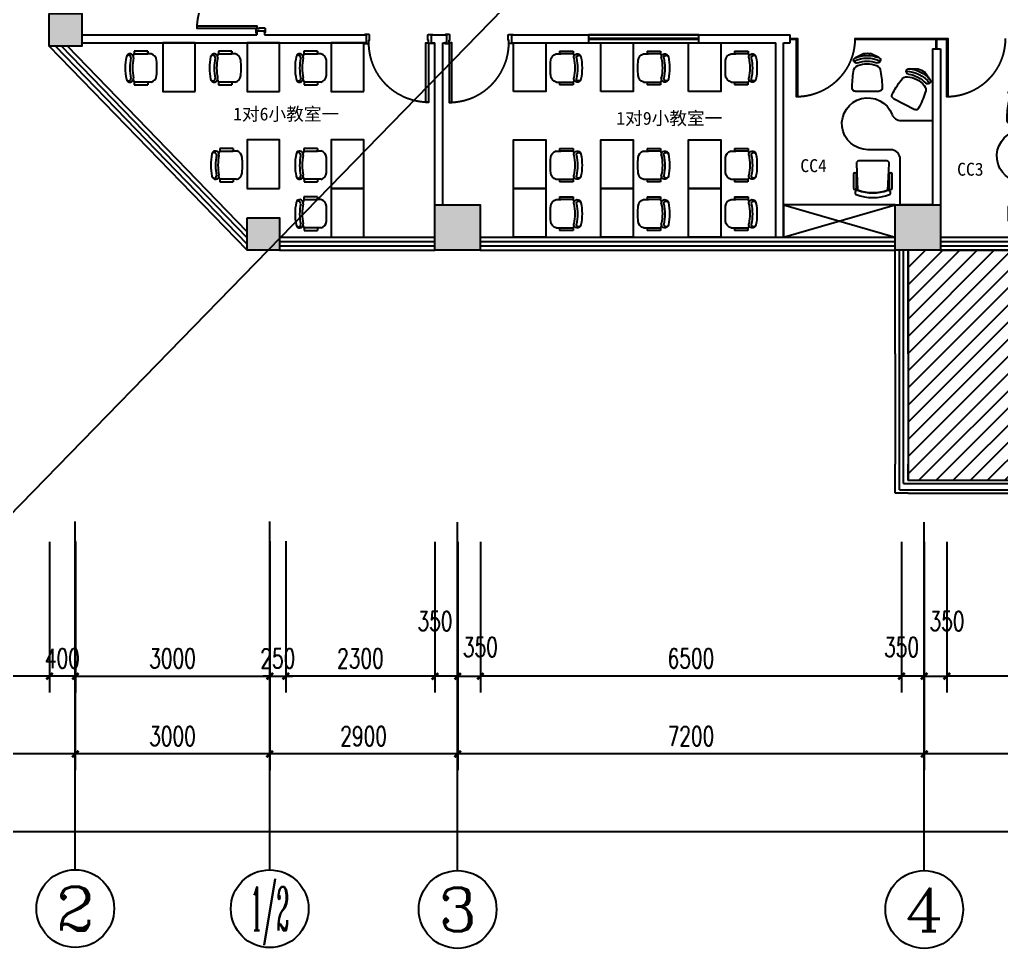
# Model space of a CAD drawing. Extents: x 392800 to 1041602, y -388882 to -94077.
# Drawn here: x 420733 to 435883, y -319773 to -305442 of the extents above; entities that cross this region are included whole.
import ezdxf
from ezdxf.enums import TextEntityAlignment as Align

# ---------------------------------------------------------------- set-up
doc = ezdxf.new("R2010")
doc.units = 0
doc.header["$LTSCALE"] = 1000
doc.header["$MEASUREMENT"] = 0
for name, pattern in [('ACAD_ISO02W100', [15, 12, -3]), ('ACAD_ISO03W100', [30, 12, -18]), ('DASHED', [0.75, 0.5, -0.25])]:
    doc.linetypes.add(name, pattern=pattern)
for name, color, linetype in [('AXIS_TEXT', 7, 'Continuous'), ('DOOR【门】', 93, 'Continuous'), ('FF-FURN', 51, 'Continuous'), ('IAR-文字350', 2, 'ACAD_ISO02W100'), ('IBS-完成面', 2, 'Continuous'), ('IBS-新建墙体', 1, 'Continuous'), ('IBS-轴号', 160, 'Continuous'), ('IBS－墙体', 6, 'Continuous'), ('IBS－外尺寸标注', 51, 'Continuous'), ('IBS－窗', 1, 'Continuous'), ('IDS－门', 3, 'Continuous'), ('IFF-家具', 51, 'Continuous'), ('PUB_HATCH', 8, 'Continuous'), ('女儿墙', 4, 'Continuous')]:
    doc.layers.add(name, color=color, linetype=linetype)
doc.layers.add('DOOR【门套】', color=70, linetype='Continuous', lineweight=0)
doc.styles.add('_HZTXT', font='gbenor.shx', dxfattribs={"bigfont": 'gbcbig.shx'})
doc.styles.add('_TCH_DIM_T3', font='SIMPLEX', dxfattribs={"width": 0.705882, "bigfont": 'GBCBIG'})
doc.styles.add('COMPLEX', font='COMPLEX')
doc.styles.get("Standard").update_dxf_attribs({"font": 'gbenor.shx', "bigfont": 'gbcbig.shx'})
doc.dimstyles.new('_TCH_ARCH&&100', dxfattribs={"dimtxt": 297.5, "dimasz": 100, "dimexe": 250, "dimexo": 300, "dimgap": 126.25, "dimtad": 1, "dimdec": 0, "dimzin": 0, "dimdsep": 46, "dimtxsty": '_TCH_DIM_T3', "dimblk": 'ARCHTICK', "dimcen": 0.09, "dimclrt": 7, "dimazin": 2, "dimtfac": 1, "dimtdec": 0, "dimtix": 1, "dimtmove": 2, "dimatfit": 3, "dimfxl": 1, "dimtolj": 1, "dimtzin": 0, "dimarcsym": 0})

# ---------------------------------------------------------------- blocks, each defined once
blk = doc.blocks.new('_ArchTick')
at = {"color": 0, "linetype": 'ByBlock', "const_width": 0.4}
blk.add_lwpolyline([(-0.5, -0.5), (0.5, 0.5)], dxfattribs=at)
blk = doc.blocks.new('*D411')
at = {"layer": 'Defpoints', "color": 0, "transparency": 16777216}
for p in [(424842, -313199), (427143, -313199), (424842, -315573)]:
    blk.add_point(p, dxfattribs=at)
at = {"layer": 'IBS－外尺寸标注', "color": 0, "lineweight": -2, "transparency": 16777216}
for p, q in [((424842, -313499), (424842, -315823)), ((427143, -313499), (427143, -315823)), ((427143, -315573), (424842, -315573))]:
    blk.add_line(p, q, dxfattribs=at)
at = {"layer": 'IBS－外尺寸标注', "color": 0, "lineweight": -2, "transparency": 16777216, "xscale": 100, "yscale": 100, "zscale": 100, "rotation": 180}
blk.add_blockref('_ArchTick', (424842, -315573), dxfattribs=at)
at = {"layer": 'IBS－外尺寸标注', "color": 0, "lineweight": -2, "transparency": 16777216, "xscale": 100, "yscale": 100, "zscale": 100}
blk.add_blockref('_ArchTick', (427143, -315573), dxfattribs=at)
at = {"layer": 'IBS－外尺寸标注', "color": 7, "transparency": 16777216, "insert": (425992, -315298), "char_height": 297.5, "attachment_point": 5, "style": '_TCH_DIM_T3'}
blk.add_mtext('\\A1;2300', dxfattribs=at)
blk = doc.blocks.new('*D432')
at = {"layer": 'Defpoints', "color": 0, "transparency": 16777216}
for p in [(421193, -313199), (421593, -313199), (421193, -315573)]:
    blk.add_point(p, dxfattribs=at)
at = {"layer": 'IBS－外尺寸标注', "color": 0, "lineweight": -2, "transparency": 16777216}
for p, q in [((421193, -313499), (421193, -315823)), ((421593, -313499), (421593, -315823)), ((421193, -315573), (421093, -315573)), ((421593, -315573), (421193, -315573)), ((421593, -315573), (421693, -315573))]:
    blk.add_line(p, q, dxfattribs=at)
at = {"layer": 'IBS－外尺寸标注', "color": 0, "lineweight": -2, "transparency": 16777216, "xscale": 100, "yscale": 100, "zscale": 100}
blk.add_blockref('_ArchTick', (421193, -315573), dxfattribs=at)
at = {"layer": 'IBS－外尺寸标注', "color": 0, "lineweight": -2, "transparency": 16777216, "xscale": 100, "yscale": 100, "zscale": 100, "rotation": 180}
blk.add_blockref('_ArchTick', (421593, -315573), dxfattribs=at)
at = {"layer": 'IBS－外尺寸标注', "color": 7, "transparency": 16777216, "insert": (421393, -315298), "char_height": 297.5, "attachment_point": 5, "style": '_TCH_DIM_T3'}
blk.add_mtext('\\A1;400', dxfattribs=at)
blk = doc.blocks.new('*D433')
at = {"layer": 'Defpoints', "color": 0, "transparency": 16777216}
for p in [(424592, -313188), (424842, -313188), (424842, -315573)]:
    blk.add_point(p, dxfattribs=at)
at = {"layer": 'IBS－外尺寸标注', "color": 0, "lineweight": -2, "transparency": 16777216}
for p, q in [((424592, -313488), (424592, -315823)), ((424842, -313488), (424842, -315823)), ((424592, -315573), (424492, -315573)), ((424592, -315573), (424842, -315573)), ((424842, -315573), (424942, -315573))]:
    blk.add_line(p, q, dxfattribs=at)
at = {"layer": 'IBS－外尺寸标注', "color": 0, "lineweight": -2, "transparency": 16777216, "xscale": 100, "yscale": 100, "zscale": 100}
blk.add_blockref('_ArchTick', (424592, -315573), dxfattribs=at)
at = {"layer": 'IBS－外尺寸标注', "color": 0, "lineweight": -2, "transparency": 16777216, "xscale": 100, "yscale": 100, "zscale": 100, "rotation": 180}
blk.add_blockref('_ArchTick', (424842, -315573), dxfattribs=at)
at = {"layer": 'IBS－外尺寸标注', "color": 7, "transparency": 16777216, "insert": (424717, -315298), "char_height": 297.5, "attachment_point": 5, "style": '_TCH_DIM_T3'}
blk.add_mtext('\\A1;250', dxfattribs=at)
blk = doc.blocks.new('*D434')
at = {"layer": 'Defpoints', "color": 0, "transparency": 16777216}
for p in [(427143, -313199), (427493, -313199), (427143, -315573)]:
    blk.add_point(p, dxfattribs=at)
at = {"layer": 'IBS－外尺寸标注', "color": 0, "lineweight": -2, "transparency": 16777216}
for p, q in [((427143, -313499), (427143, -315823)), ((427493, -313499), (427493, -315823)), ((427493, -315573), (427143, -315573))]:
    blk.add_line(p, q, dxfattribs=at)
at = {"layer": 'IBS－外尺寸标注', "color": 0, "lineweight": -2, "transparency": 16777216, "xscale": 100, "yscale": 100, "zscale": 100, "rotation": 180}
blk.add_blockref('_ArchTick', (427143, -315573), dxfattribs=at)
at = {"layer": 'IBS－外尺寸标注', "color": 0, "lineweight": -2, "transparency": 16777216, "xscale": 100, "yscale": 100, "zscale": 100}
blk.add_blockref('_ArchTick', (427493, -315573), dxfattribs=at)
at = {"layer": 'IBS－外尺寸标注', "color": 7, "transparency": 16777216, "insert": (427143, -314723), "char_height": 297.5, "attachment_point": 5, "style": '_TCH_DIM_T3'}
blk.add_mtext('\\A1;350', dxfattribs=at)
blk = doc.blocks.new('*D435')
at = {"layer": 'Defpoints', "color": 0, "transparency": 16777216}
for p in [(427493, -313199), (427843, -313199), (427843, -315573)]:
    blk.add_point(p, dxfattribs=at)
at = {"layer": 'IBS－外尺寸标注', "color": 0, "lineweight": -2, "transparency": 16777216}
for p, q in [((427493, -313499), (427493, -315823)), ((427843, -313499), (427843, -315823)), ((427493, -315573), (427843, -315573))]:
    blk.add_line(p, q, dxfattribs=at)
at = {"layer": 'IBS－外尺寸标注', "color": 0, "lineweight": -2, "transparency": 16777216, "xscale": 100, "yscale": 100, "zscale": 100, "rotation": 180}
blk.add_blockref('_ArchTick', (427493, -315573), dxfattribs=at)
at = {"layer": 'IBS－外尺寸标注', "color": 0, "lineweight": -2, "transparency": 16777216, "xscale": 100, "yscale": 100, "zscale": 100}
blk.add_blockref('_ArchTick', (427843, -315573), dxfattribs=at)
at = {"layer": 'IBS－外尺寸标注', "color": 7, "transparency": 16777216, "insert": (427843, -315123), "char_height": 297.5, "attachment_point": 5, "style": '_TCH_DIM_T3'}
blk.add_mtext('\\A1;350', dxfattribs=at)
blk = doc.blocks.new('*D436')
at = {"layer": 'Defpoints', "color": 0, "transparency": 16777216}
for p in [(434343, -313199), (434693, -313199), (434343, -315573)]:
    blk.add_point(p, dxfattribs=at)
at = {"layer": 'IBS－外尺寸标注', "color": 0, "lineweight": -2, "transparency": 16777216}
for p, q in [((434343, -313499), (434343, -315823)), ((434693, -313499), (434693, -315823)), ((434693, -315573), (434343, -315573))]:
    blk.add_line(p, q, dxfattribs=at)
at = {"layer": 'IBS－外尺寸标注', "color": 0, "lineweight": -2, "transparency": 16777216, "xscale": 100, "yscale": 100, "zscale": 100, "rotation": 180}
blk.add_blockref('_ArchTick', (434343, -315573), dxfattribs=at)
at = {"layer": 'IBS－外尺寸标注', "color": 0, "lineweight": -2, "transparency": 16777216, "xscale": 100, "yscale": 100, "zscale": 100}
blk.add_blockref('_ArchTick', (434693, -315573), dxfattribs=at)
at = {"layer": 'IBS－外尺寸标注', "color": 7, "transparency": 16777216, "insert": (434343, -315123), "char_height": 297.5, "attachment_point": 5, "style": '_TCH_DIM_T3'}
blk.add_mtext('\\A1;350', dxfattribs=at)
blk = doc.blocks.new('*D437')
at = {"layer": 'Defpoints', "color": 0, "transparency": 16777216}
for p in [(434693, -313199), (435043, -313199), (435043, -315573)]:
    blk.add_point(p, dxfattribs=at)
at = {"layer": 'IBS－外尺寸标注', "color": 0, "lineweight": -2, "transparency": 16777216}
for p, q in [((434693, -313499), (434693, -315823)), ((435043, -313499), (435043, -315823)), ((434693, -315573), (435043, -315573))]:
    blk.add_line(p, q, dxfattribs=at)
at = {"layer": 'IBS－外尺寸标注', "color": 0, "lineweight": -2, "transparency": 16777216, "xscale": 100, "yscale": 100, "zscale": 100, "rotation": 180}
blk.add_blockref('_ArchTick', (434693, -315573), dxfattribs=at)
at = {"layer": 'IBS－外尺寸标注', "color": 0, "lineweight": -2, "transparency": 16777216, "xscale": 100, "yscale": 100, "zscale": 100}
blk.add_blockref('_ArchTick', (435043, -315573), dxfattribs=at)
at = {"layer": 'IBS－外尺寸标注', "color": 7, "transparency": 16777216, "insert": (435043, -314723), "char_height": 297.5, "attachment_point": 5, "style": '_TCH_DIM_T3'}
blk.add_mtext('\\A1;350', dxfattribs=at)
blk = doc.blocks.new('*D484')
at = {"layer": 'Defpoints', "color": 0, "transparency": 16777216}
for p in [(435043, -313199), (441543, -313199), (435043, -315573)]:
    blk.add_point(p, dxfattribs=at)
at = {"layer": 'IBS－外尺寸标注', "color": 0, "lineweight": -2, "transparency": 16777216}
for p, q in [((435043, -313499), (435043, -315823)), ((441543, -313499), (441543, -315823)), ((441543, -315573), (435043, -315573))]:
    blk.add_line(p, q, dxfattribs=at)
at = {"layer": 'IBS－外尺寸标注', "color": 0, "lineweight": -2, "transparency": 16777216, "xscale": 100, "yscale": 100, "zscale": 100, "rotation": 180}
blk.add_blockref('_ArchTick', (435043, -315573), dxfattribs=at)
at = {"layer": 'IBS－外尺寸标注', "color": 0, "lineweight": -2, "transparency": 16777216, "xscale": 100, "yscale": 100, "zscale": 100}
blk.add_blockref('_ArchTick', (441543, -315573), dxfattribs=at)
at = {"layer": 'IBS－外尺寸标注', "color": 7, "transparency": 16777216, "insert": (438293, -315298), "char_height": 297.5, "attachment_point": 5, "style": '_TCH_DIM_T3'}
blk.add_mtext('\\A1;6500', dxfattribs=at)
blk = doc.blocks.new('*D485')
at = {"layer": 'Defpoints', "color": 0, "transparency": 16777216}
for p in [(421593, -313199), (424593, -313199), (424593, -315573)]:
    blk.add_point(p, dxfattribs=at)
at = {"layer": 'IBS－外尺寸标注', "color": 0, "lineweight": -2, "transparency": 16777216}
for p, q in [((421593, -313499), (421593, -315823)), ((424593, -313499), (424593, -315823)), ((421593, -315573), (424593, -315573))]:
    blk.add_line(p, q, dxfattribs=at)
at = {"layer": 'IBS－外尺寸标注', "color": 0, "lineweight": -2, "transparency": 16777216, "xscale": 100, "yscale": 100, "zscale": 100, "rotation": 180}
blk.add_blockref('_ArchTick', (421593, -315573), dxfattribs=at)
at = {"layer": 'IBS－外尺寸标注', "color": 0, "lineweight": -2, "transparency": 16777216, "xscale": 100, "yscale": 100, "zscale": 100}
blk.add_blockref('_ArchTick', (424593, -315573), dxfattribs=at)
at = {"layer": 'IBS－外尺寸标注', "color": 7, "transparency": 16777216, "insert": (423093, -315298), "char_height": 297.5, "attachment_point": 5, "style": '_TCH_DIM_T3'}
blk.add_mtext('\\A1;3000', dxfattribs=at)
blk = doc.blocks.new('*D486')
at = {"layer": 'Defpoints', "color": 0, "transparency": 16777216}
for p in [(417843, -313199), (421193, -313199), (417843, -315573)]:
    blk.add_point(p, dxfattribs=at)
at = {"layer": 'IBS－外尺寸标注', "color": 0, "lineweight": -2, "transparency": 16777216}
for p, q in [((417843, -313499), (417843, -315823)), ((421193, -313499), (421193, -315823)), ((421193, -315573), (417843, -315573))]:
    blk.add_line(p, q, dxfattribs=at)
at = {"layer": 'IBS－外尺寸标注', "color": 0, "lineweight": -2, "transparency": 16777216, "xscale": 100, "yscale": 100, "zscale": 100, "rotation": 180}
blk.add_blockref('_ArchTick', (417843, -315573), dxfattribs=at)
at = {"layer": 'IBS－外尺寸标注', "color": 0, "lineweight": -2, "transparency": 16777216, "xscale": 100, "yscale": 100, "zscale": 100}
blk.add_blockref('_ArchTick', (421193, -315573), dxfattribs=at)
at = {"layer": 'IBS－外尺寸标注', "color": 7, "transparency": 16777216, "insert": (419518, -315298), "char_height": 297.5, "attachment_point": 5, "style": '_TCH_DIM_T3'}
blk.add_mtext('\\A1;3350', dxfattribs=at)
blk = doc.blocks.new('*D487')
at = {"layer": 'Defpoints', "color": 0, "transparency": 16777216}
for p in [(427843, -313199), (434343, -313199), (427843, -315573)]:
    blk.add_point(p, dxfattribs=at)
at = {"layer": 'IBS－外尺寸标注', "color": 0, "lineweight": -2, "transparency": 16777216}
for p, q in [((427843, -313499), (427843, -315823)), ((434343, -313499), (434343, -315823)), ((434343, -315573), (427843, -315573))]:
    blk.add_line(p, q, dxfattribs=at)
at = {"layer": 'IBS－外尺寸标注', "color": 0, "lineweight": -2, "transparency": 16777216, "xscale": 100, "yscale": 100, "zscale": 100, "rotation": 180}
blk.add_blockref('_ArchTick', (427843, -315573), dxfattribs=at)
at = {"layer": 'IBS－外尺寸标注', "color": 0, "lineweight": -2, "transparency": 16777216, "xscale": 100, "yscale": 100, "zscale": 100}
blk.add_blockref('_ArchTick', (434343, -315573), dxfattribs=at)
at = {"layer": 'IBS－外尺寸标注', "color": 7, "transparency": 16777216, "insert": (431093, -315298), "char_height": 297.5, "attachment_point": 5, "style": '_TCH_DIM_T3'}
blk.add_mtext('\\A1;6500', dxfattribs=at)
blk = doc.blocks.new('*D498')
at = {"layer": 'Defpoints', "color": 0, "transparency": 16777216}
for p in [(417343, -313199), (457493, -313199), (417343, -317973)]:
    blk.add_point(p, dxfattribs=at)
at = {"layer": 'IBS－外尺寸标注', "color": 0, "lineweight": -2, "transparency": 16777216}
for p, q in [((417343, -313499), (417343, -318223)), ((457493, -313499), (457493, -318223)), ((457493, -317973), (417343, -317973))]:
    blk.add_line(p, q, dxfattribs=at)
at = {"layer": 'IBS－外尺寸标注', "color": 0, "lineweight": -2, "transparency": 16777216, "xscale": 100, "yscale": 100, "zscale": 100, "rotation": 180}
blk.add_blockref('_ArchTick', (417343, -317973), dxfattribs=at)
at = {"layer": 'IBS－外尺寸标注', "color": 0, "lineweight": -2, "transparency": 16777216, "xscale": 100, "yscale": 100, "zscale": 100}
blk.add_blockref('_ArchTick', (457493, -317973), dxfattribs=at)
at = {"layer": 'IBS－外尺寸标注', "color": 7, "transparency": 16777216, "insert": (437418, -317698), "char_height": 297.5, "attachment_point": 5, "style": '_TCH_DIM_T3'}
blk.add_mtext('\\A1;40150', dxfattribs=at)
blk = doc.blocks.new('*D499')
at = {"layer": 'Defpoints', "color": 0, "transparency": 16777216}
for p in [(421592, -313185), (424592, -313188), (421592, -316773)]:
    blk.add_point(p, dxfattribs=at)
at = {"layer": 'IBS－外尺寸标注', "color": 0, "lineweight": -2, "transparency": 16777216}
for p, q in [((421592, -313485), (421592, -317023)), ((424592, -313488), (424592, -317023)), ((424592, -316773), (421592, -316773))]:
    blk.add_line(p, q, dxfattribs=at)
at = {"layer": 'IBS－外尺寸标注', "color": 0, "lineweight": -2, "transparency": 16777216, "xscale": 100, "yscale": 100, "zscale": 100, "rotation": 180}
blk.add_blockref('_ArchTick', (421592, -316773), dxfattribs=at)
at = {"layer": 'IBS－外尺寸标注', "color": 0, "lineweight": -2, "transparency": 16777216, "xscale": 100, "yscale": 100, "zscale": 100}
blk.add_blockref('_ArchTick', (424592, -316773), dxfattribs=at)
at = {"layer": 'IBS－外尺寸标注', "color": 7, "transparency": 16777216, "insert": (423092, -316498), "char_height": 297.5, "attachment_point": 5, "style": '_TCH_DIM_T3'}
blk.add_mtext('\\A1;3000', dxfattribs=at)
blk = doc.blocks.new('_AXISO')
blk.add_circle((0, 0), 0.5)
at = {"layer": 'AXIS_TEXT', "style": 'COMPLEX', "width": 1.041667}
blk.add_attdef('A', text='', height=0.56, dxfattribs=at).set_placement((-0.25, -0.28), (0.25, -0.28), align=Align.FIT)
blk = doc.blocks.new('*D508')
at = {"layer": 'Defpoints', "color": 0, "transparency": 16777216}
for p in [(417593, -313199), (421592, -313185), (417593, -316773)]:
    blk.add_point(p, dxfattribs=at)
at = {"layer": 'IBS－外尺寸标注', "color": 0, "lineweight": -2, "transparency": 16777216}
for p, q in [((417593, -313499), (417593, -317023)), ((421592, -313485), (421592, -317023)), ((421592, -316773), (417593, -316773))]:
    blk.add_line(p, q, dxfattribs=at)
at = {"layer": 'IBS－外尺寸标注', "color": 0, "lineweight": -2, "transparency": 16777216, "xscale": 100, "yscale": 100, "zscale": 100, "rotation": 180}
blk.add_blockref('_ArchTick', (417593, -316773), dxfattribs=at)
at = {"layer": 'IBS－外尺寸标注', "color": 0, "lineweight": -2, "transparency": 16777216, "xscale": 100, "yscale": 100, "zscale": 100}
blk.add_blockref('_ArchTick', (421592, -316773), dxfattribs=at)
at = {"layer": 'IBS－外尺寸标注', "color": 7, "transparency": 16777216, "insert": (419592, -316498), "char_height": 297.5, "attachment_point": 5, "style": '_TCH_DIM_T3'}
blk.add_mtext('\\A1;4000', dxfattribs=at)
blk = doc.blocks.new('*D509')
at = {"layer": 'Defpoints', "color": 0, "transparency": 16777216}
for p in [(424592, -313188), (427493, -313199), (424592, -316773)]:
    blk.add_point(p, dxfattribs=at)
at = {"layer": 'IBS－外尺寸标注', "color": 0, "lineweight": -2, "transparency": 16777216}
for p, q in [((424592, -313488), (424592, -317023)), ((427493, -313499), (427493, -317023)), ((427493, -316773), (424592, -316773))]:
    blk.add_line(p, q, dxfattribs=at)
at = {"layer": 'IBS－外尺寸标注', "color": 0, "lineweight": -2, "transparency": 16777216, "xscale": 100, "yscale": 100, "zscale": 100, "rotation": 180}
blk.add_blockref('_ArchTick', (424592, -316773), dxfattribs=at)
at = {"layer": 'IBS－外尺寸标注', "color": 0, "lineweight": -2, "transparency": 16777216, "xscale": 100, "yscale": 100, "zscale": 100}
blk.add_blockref('_ArchTick', (427493, -316773), dxfattribs=at)
at = {"layer": 'IBS－外尺寸标注', "color": 7, "transparency": 16777216, "insert": (426042, -316498), "char_height": 297.5, "attachment_point": 5, "style": '_TCH_DIM_T3'}
blk.add_mtext('\\A1;2900', dxfattribs=at)
blk = doc.blocks.new('*D510')
at = {"layer": 'Defpoints', "color": 0, "transparency": 16777216}
for p in [(427493, -313199), (434693, -313199), (427493, -316773)]:
    blk.add_point(p, dxfattribs=at)
at = {"layer": 'IBS－外尺寸标注', "color": 0, "lineweight": -2, "transparency": 16777216}
for p, q in [((427493, -313499), (427493, -317023)), ((434693, -313499), (434693, -317023)), ((434693, -316773), (427493, -316773))]:
    blk.add_line(p, q, dxfattribs=at)
at = {"layer": 'IBS－外尺寸标注', "color": 0, "lineweight": -2, "transparency": 16777216, "xscale": 100, "yscale": 100, "zscale": 100, "rotation": 180}
blk.add_blockref('_ArchTick', (427493, -316773), dxfattribs=at)
at = {"layer": 'IBS－外尺寸标注', "color": 0, "lineweight": -2, "transparency": 16777216, "xscale": 100, "yscale": 100, "zscale": 100}
blk.add_blockref('_ArchTick', (434693, -316773), dxfattribs=at)
at = {"layer": 'IBS－外尺寸标注', "color": 7, "transparency": 16777216, "insert": (431093, -316498), "char_height": 297.5, "attachment_point": 5, "style": '_TCH_DIM_T3'}
blk.add_mtext('\\A1;7200', dxfattribs=at)
blk = doc.blocks.new('*D511')
at = {"layer": 'Defpoints', "color": 0, "transparency": 16777216}
for p in [(434693, -313199), (441893, -313199), (434693, -316773)]:
    blk.add_point(p, dxfattribs=at)
at = {"layer": 'IBS－外尺寸标注', "color": 0, "lineweight": -2, "transparency": 16777216}
for p, q in [((434693, -313499), (434693, -317023)), ((441893, -313499), (441893, -317023)), ((441893, -316773), (434693, -316773))]:
    blk.add_line(p, q, dxfattribs=at)
at = {"layer": 'IBS－外尺寸标注', "color": 0, "lineweight": -2, "transparency": 16777216, "xscale": 100, "yscale": 100, "zscale": 100, "rotation": 180}
blk.add_blockref('_ArchTick', (434693, -316773), dxfattribs=at)
at = {"layer": 'IBS－外尺寸标注', "color": 0, "lineweight": -2, "transparency": 16777216, "xscale": 100, "yscale": 100, "zscale": 100}
blk.add_blockref('_ArchTick', (441893, -316773), dxfattribs=at)
at = {"layer": 'IBS－外尺寸标注', "color": 7, "transparency": 16777216, "insert": (438293, -316498), "char_height": 297.5, "attachment_point": 5, "style": '_TCH_DIM_T3'}
blk.add_mtext('\\A1;7200', dxfattribs=at)
blk = doc.blocks.new('_FZH')
blk.add_solid([(0.5, 0.5), (0.5, -0.5), (-0.5, 0.5), (-0.5, -0.5)])
blk = doc.blocks.new('CH3')
for p, q in [((-259, 349), (-259, 141)), ((-218, 349), (-259, 349)), ((-218, 142), (-218, 349)), ((259, 350), (218, 350)), ((218, 350), (218, 142)), ((259, 142), (259, 350)), ((-218, 89), (-218, 163)), ((218, 87), (218, 162))]:
    blk.add_line(p, q)
at = {"linetype": 'Continuous'}
for p, q in [((-218, 141), (-259, 141)), ((259, 142), (218, 142))]:
    blk.add_line(p, q, dxfattribs=at)
for centre, radius, start, end in [((-163, 416), 55.3, 99.8988, 279.7522), ((-166, 436), 35.2, 94.9128, 274.9128), ((0, -348), 836, 78.0899, 101.9101), ((163, 416), 55.3, 260.2478, 80.1012), ((159, 437), 36.2, 265.0872, 70.3213), ((-4, -349), 766, 78.0112, 101.9888), ((18, -535), 913, 91.1567, 100.8714), ((-18, -535), 913, 79.1286, 88.8433), ((-111, 115), 111, 193.2566, 265.9234), ((0, 1666), 1666, 265.9234, 274.0766), ((111, 115), 111, 274.0766, 345.8334)]:
    blk.add_arc(centre, radius, start, end, dxfattribs=at)
for centre, start, end in [((-181, 309), 90.7226, 132.8382), ((180, 309), 47.1618, 87.5717)]:
    blk.add_arc(centre, 54.9, start, end)
blk = doc.blocks.new('ergegerg')
for p, q in [((-4287, 2535, -1), (-4289, 2533, -1)), ((-4240, 2528, -1), (-4125, 2446, -1)), ((-4533, 1964, -1), (-4704, 2294, -1)), ((-4074, 2208, -1), (-4075, 2348, -1)), ((-4098, 2164, -1), (-4096, 2165, -1)), ((-4423, 1374, -1), (-4422, 1746, -1)), ((-3942, 1767, -1), (-3944, 1767, -1)), ((-3903, 1739, -1), (-3839, 1613, -1)), ((-3904, 1378, -1), (-3839, 1503, -1)), ((-3945, 1351, -1), (-3943, 1351, -1))]:
    blk.add_line(p, q)
blk.add_lwpolyline([(-6174, 2570), (-6174, 2070), (-5474, 2070, -0.414214), (-5324, 1920), (-5324, 1570, 1.89419), (-4779, 1943, -0.30896), (-4874, 2083), (-4874, 2570), (-6174, 2570)], format="xyb")
at = {"lineweight": -2, "elevation": -1}
for points in [[(-5951, 1413, -0.760825), (-6018, 1389, -0.177027), (-6018, 1905, -0.760825), (-5951, 1880, 0.177027)], [(-5497, 1433, -0.429014), (-5539, 1393), (-5951, 1413, -0.177027), (-5951, 1880), (-5539, 1901, -0.429014), (-5497, 1861)], [(-5704, 1900), (-5915, 1900, -1), (-5915, 1946), (-5704, 1946, -1)], [(-5704, 1348), (-5915, 1348, -1), (-5915, 1393), (-5704, 1393, -1)]]:
    blk.add_lwpolyline(points, format="xyb", close=True, dxfattribs=at)
for centre, radius, start, end in [((-4005, 1059, -1), 1462, 107.4125, 117.7226), ((-4397, 2366, -1), 99, 48.8413, 117.404), ((-4593, 2142, -1), 397, 5.9668, 48.8413), ((-4267, 2495, -1), 44, 117.404, 226.8569), ((-4561, 2158, -1), 448, 0.3007, 54.5074), ((-4603, 2136, -1), 448, 7.9512, 46.8569), ((-4269, 2494, -1), 44, 48.9955, 117.404), ((-4561, 2158, -1), 489, 5.8126, 48.9955), ((-4561, 2158, -1), 522, 21.3605, 33.4476), ((-4665, 2314, -1), 44, 117.7226, 207.404), ((-4297, 2173, -1), 99, 297.404, 5.9668), ((-4116, 2204, -1), 44, 187.9512, 297.404), ((-4118, 2203, -1), 44, 297.404, 5.8126), ((-5139, 3246, -1), 1462, 297.0855, 307.3956), ((-4493, 1984, -1), 44, 207.404, 297.0855), ((-4378, 1746, -1), 44, 90.1885, 179.87), ((-4374, 328, -1), 1462, 79.8784, 90.1885), ((-4117, 1668, -1), 99, 21.3073, 89.87), ((-4395, 1560, -1), 397, 338.4327, 21.3073), ((-3942, 1723, -1), 44, 89.87, 199.3228), ((-4406, 1560, -1), 448, 340.4172, 19.3228), ((-4359, 1560, -1), 448, 332.7666, 26.9733), ((-3944, 1723, -1), 44, 21.4615, 89.87), ((-4359, 1560, -1), 489, 338.2785, 21.4615), ((-4359, 1560, -1), 522, 353.8265, 5.9135), ((-4379, 1374, -1), 44, 179.87, 269.5514), ((-4118, 1450, -1), 99, 269.87, 338.4327), ((-3943, 1395, -1), 44, 160.4172, 269.87), ((-3945, 1395, -1), 44, 269.87, 338.2785), ((-4368, 2791, -1), 1462, 269.5514, 279.8615)]:
    blk.add_arc(centre, radius, start, end)
blk = doc.blocks.new('*U240')
blk.add_lwpolyline([(0, 0), (12, 0), (12, 900), (0, 900)], close=True)
at = {"color": 252, "linetype": 'DASHED', "ltscale": 8}
blk.add_arc((0, 0), 900, 0, 90, dxfattribs=at)
blk = doc.blocks.new('*U236')
at = {"color": 250, "linetype": 'ACAD_ISO03W100'}
blk.add_arc((-40, 59), 920, 90, 180, dxfattribs=at)
at = {"layer": 'DOOR【门套】', "color": 3, "linetype": 'ByBlock', "lineweight": -2}
for points in [[(-40, 60), (-40, 980), (-80, 980), (-80, 60)], [(-970, 60), (-960, 60), (-960, 20), (-950, 20), (-950, -60), (-960, -60), (-960, -70), (-1020, -70), (-1020, -60), (-1000, -60), (-1000, 60), (-1030, 60), (-1030, 70), (-970, 70)], [(-30, 60), (-40, 60), (-40, 20), (-50, 20), (-50, -60), (-40, -60), (-40, -70), (20, -70), (20, -60), (0, -60), (0, 60), (30, 60), (30, 70), (-30, 70)]]:
    blk.add_lwpolyline(points, close=True, dxfattribs=at)
at = {"layer": 'DOOR【门】', "linetype": 'ByBlock', "style": '_HZTXT', "flags": 8}
blk.add_attdef('门编号', text='', height=250, dxfattribs=at).set_placement((-435, 84), align=Align.CENTER)

msp = doc.modelspace()

# ---------------------------------------------------------------- hatches: boundary and pattern name
at = {"layer": 'PUB_HATCH'}
h = msp.add_hatch(dxfattribs=at)
h.set_pattern_fill('ANSI31', color=256, scale=1500)
h.set_pattern_definition([(45, (-78011.46, -97026.16), (-132.58252, 132.58252), [])])
h.paths.add_polyline_path([(441792.6, -286948), (441792.6, -294748.7), (441417.6, -294748.7), (441417.6, -295198.7), (449217.6, -295198.7), (449217.6, -294748.7), (449592.6, -294748.7), (449592.6, -286948.7), (449592.6, -279148.7), (449442.6, -279148.7), (449442.6, -278848.7), (427742.6, -278848.7), (427742.6, -278898.7), (427242.6, -278898.7), (421342.6, -278898.7), (417842.6, -278898.7), (417842.6, -279148.7), (417542.6, -279148.7), (417542.6, -286949.4)])
h.paths.add_polyline_path([(447688.7, -312548.7), (447688.7, -308648.7), (442142.6, -308648.7), (442142.6, -308998.7), (434442.6, -308998.7), (434442.6, -312548.7)])

# ---------------------------------------------------------------- linework, layer by layer
at = {"layer": 'FF-FURN'}
for p, q in [((432522.6, -308298.7), (434242.6, -308798.7)), ((432522.6, -308798.7), (434242.6, -308298.7))]:
    msp.add_line(p, q, dxfattribs=at)
msp.add_lwpolyline([(432522.6, -308798.7), (434242.6, -308798.7), (434242.6, -308298.7), (432522.6, -308298.7)], close=True, dxfattribs=at)
at = {"layer": 'IBS-完成面'}
for p, q in [((421691.6, -305678.7), (424391.6, -305678.7)), ((424391.6, -305618.7), (424391.6, -305678.7)), ((424511.6, -305618.7), (424511.6, -305678.7)), ((424511.6, -305678.7), (426082.6, -305678.7)), ((427082.6, -305678.7), (427322.6, -305678.7)), ((428322.6, -305678.7), (432622.6, -305678.7)), ((432622.6, -305798.7), (432622.6, -305678.7)), ((421691.6, -305798.7), (426082.6, -305798.7)), ((427082.6, -305798.7), (427142.6, -305798.7)), ((427142.6, -308298.7), (427142.6, -305798.7)), ((427262.6, -305798.7), (427322.6, -305798.7)), ((427262.6, -308298.7), (427262.6, -305798.7)), ((428322.6, -305798.7), (432402.6, -305798.7)), ((432402.6, -308798.7), (432402.6, -305798.7)), ((432522.6, -305798.7), (432622.6, -305798.7)), ((432522.6, -308798.7), (432522.6, -305798.7)), ((434822.6, -305894.7), (434822.6, -308298.7)), ((434822.6, -305894.7), (434942.6, -305894.7)), ((434942.6, -305894.7), (434942.6, -308298.7))]:
    msp.add_line(p, q, dxfattribs=at)
at = {"layer": 'IBS-新建墙体'}
for p, q in [((414092.1, -319751), (462229.3, -270332.4)), ((432622.6, -305732.7), (432722.6, -305732.7)), ((432622.6, -305744.7), (432722.6, -305744.7)), ((433614.8, -305744.7), (434876.6, -305744.7)), ((433616.3, -305732.7), (435042.6, -305732.7)), ((434876.6, -305894.7), (434876.6, -305744.7)), ((434888.6, -305894.7), (434888.6, -305744.7)), ((434888.6, -305744.7), (435042.6, -305744.7))]:
    msp.add_line(p, q, dxfattribs=at)
at = {"layer": 'IBS-轴号'}
for p, q in [((421591.6, -318558.8), (421591.6, -313184.6)), ((424592, -318561.9), (424592, -313187.6)), ((427492.6, -318573), (427492.6, -313198.7)), ((434692.6, -318573), (434692.6, -313198.7))]:
    msp.add_line(p, q, dxfattribs=at)
at = {"layer": 'IBS－墙体'}
for points in [[(421191.6, -305348.7), (421691.6, -305348.7), (421691.6, -305848.7), (421191.6, -305848.7)], [(427142.6, -308298.7), (427842.6, -308298.7), (427842.6, -308998.7), (427142.6, -308998.7)], [(434242.6, -308298.7), (434942.6, -308298.7), (434942.6, -308998.7), (434242.6, -308998.7)], [(424242.6, -308498.7), (424742.6, -308498.7), (424742.6, -308998.7), (424242.6, -308998.7)]]:
    msp.add_lwpolyline(points, close=True, dxfattribs=at)
at = {"layer": 'IBS－窗'}
for p, q in [((424742.6, -308798.7), (427142.6, -308798.7)), ((424742.6, -308865.4), (427142.6, -308865.4)), ((427842.6, -308798.7), (434242.6, -308798.7)), ((427842.6, -308865.4), (434242.6, -308865.4)), ((434942.6, -308798.7), (441442.6, -308798.7)), ((434942.6, -308865.4), (441442.6, -308865.4)), ((424742.6, -308932), (427142.6, -308932)), ((424742.6, -308998.7), (427142.6, -308998.7)), ((427842.6, -308932), (434242.6, -308932)), ((427842.6, -308998.7), (434242.6, -308998.7)), ((434242.6, -310598.7), (434242.6, -308998.7)), ((434312.6, -312498.7), (434312.6, -308998.7)), ((434372.6, -312498.7), (434372.6, -308998.7)), ((434442.6, -310398.7), (434442.6, -308998.7)), ((434942.6, -308932), (441442.6, -308932)), ((434942.6, -308998.7), (441442.6, -308998.7)), ((434242.6, -310598.7), (434242.6, -312298.7)), ((434442.6, -310598.7), (434442.6, -312298.7)), ((434242.6, -312748.7), (434242.6, -312298.7)), ((434442.6, -312548.7), (434442.6, -312298.7)), ((434312.6, -312698.7), (434312.6, -312498.7)), ((434372.6, -312598.7), (434372.6, -312498.7)), ((434372.6, -312598.7), (441642.6, -312598.7)), ((434442.6, -312548.7), (441642.6, -312548.7)), ((434442.6, -312748.7), (434242.6, -312748.7)), ((434312.6, -312698.7), (441642.6, -312698.7)), ((434442.6, -312748.7), (441642.6, -312748.7))]:
    msp.add_line(p, q, dxfattribs=at)
for points in [[(431212.6, -305678.7), (429512.6, -305678.7), (429512.6, -305798.7), (431212.6, -305798.7)], [(431212.6, -305732.7), (429512.6, -305732.7), (429512.6, -305744.7), (431212.6, -305744.7)]]:
    msp.add_lwpolyline(points, close=True, dxfattribs=at)
for points in [[(424242.6, -308998.7), (421191.6, -305848.7)], [(424242.6, -308903.9), (421286.4, -305848.7)], [(424242.6, -308810.6), (421379.7, -305848.7)], [(424242.6, -308715.8), (421474.5, -305848.7)]]:
    msp.add_lwpolyline(points, dxfattribs=at)
at = {"layer": 'IFF-家具'}
for points in [[(423442.6, -306548.7), (423442.6, -305798.7), (422942.6, -305798.7), (422942.6, -306548.7)], [(424742.6, -306548.7), (424742.6, -305798.7), (424242.6, -305798.7), (424242.6, -306548.7)], [(426042.6, -306548.7), (426042.6, -305798.7), (425542.6, -305798.7), (425542.6, -306548.7)], [(428352.6, -306548.7), (428352.6, -305798.7), (428852.6, -305798.7), (428852.6, -306548.7)], [(429702.6, -306548.7), (429702.6, -305798.7), (430202.6, -305798.7), (430202.6, -306548.7)], [(431052.6, -306548.7), (431052.6, -305798.7), (431552.6, -305798.7), (431552.6, -306548.7)], [(424742.6, -308048.7), (424742.6, -307298.7), (424242.6, -307298.7), (424242.6, -308048.7)], [(426042.6, -308048.7), (426042.6, -307298.7), (425542.6, -307298.7), (425542.6, -308048.7)], [(428352.6, -308048.7), (428352.6, -307298.7), (428852.6, -307298.7), (428852.6, -308048.7)], [(429702.6, -308048.7), (429702.6, -307298.7), (430202.6, -307298.7), (430202.6, -308048.7)], [(431052.6, -308048.7), (431052.6, -307298.7), (431552.6, -307298.7), (431552.6, -308048.7)], [(426042.6, -308798.7), (426042.6, -308048.7), (425542.6, -308048.7), (425542.6, -308798.7)], [(428352.6, -308798.7), (428352.6, -308048.7), (428852.6, -308048.7), (428852.6, -308798.7)], [(429702.6, -308798.7), (429702.6, -308048.7), (430202.6, -308048.7), (430202.6, -308798.7)], [(431052.6, -308798.7), (431052.6, -308048.7), (431552.6, -308048.7), (431552.6, -308798.7)]]:
    msp.add_lwpolyline(points, close=True, dxfattribs=at)
at = {"layer": 'PUB_HATCH'}
msp.add_lwpolyline([(434442.6, -308998.7), (434442.6, -312548.7), (447688.7, -312548.7), (447688.7, -308648.7), (442142.6, -308648.7), (442142.6, -308998.7), (434442.6, -308998.7)], dxfattribs=at)
at = {"layer": '女儿墙'}
msp.add_line((434442.6, -310598.7), (434442.6, -310398.7), dxfattribs=at)

# ---------------------------------------------------------------- block references
at = {"layer": 'FF-FURN', "xscale": -1}
for p, rotation in [((432252.4, -302124.2, 0.8), 269.9999999999969), ((434642.4, -302624.2, 0.8), 269.9999999993505)]:
    msp.add_blockref('ergegerg', p, dxfattribs=dict(at, rotation=rotation))
at = {"layer": 'IBS-轴号'}
ref = msp.add_blockref('_AXISO', (421591.6, -319158.8), dxfattribs=dict(at, xscale=1200, yscale=1200, zscale=1200))
ref.add_attrib('A', '2', dxfattribs={"layer": 'AXIS_TEXT', "height": 672, "style": 'COMPLEX', "width": 1.339286}).set_placement((421291.6, -319494.8), (421891.6, -319494.8), align=Align.FIT)
ref = msp.add_blockref('_AXISO', (424592, -319161.9), dxfattribs=dict(at, xscale=1200, yscale=1200, zscale=1200))
ref.add_attrib('A', '1/2', dxfattribs={"layer": 'AXIS_TEXT', "height": 672, "style": 'COMPLEX', "width": 0.367647}).set_placement((424292, -319497.9), (424892, -319497.9), align=Align.FIT)
ref = msp.add_blockref('_AXISO', (427492.6, -319173), dxfattribs=dict(at, xscale=1200, yscale=1200, zscale=1200))
ref.add_attrib('A', '3', dxfattribs={"layer": 'AXIS_TEXT', "height": 672, "style": 'COMPLEX', "width": 1.339286}).set_placement((427192.6, -319509), (427792.6, -319509), align=Align.FIT)
ref = msp.add_blockref('_AXISO', (434692.6, -319173), dxfattribs=dict(at, xscale=1200, yscale=1200, zscale=1200))
ref.add_attrib('A', '4', dxfattribs={"layer": 'AXIS_TEXT', "height": 672, "style": 'COMPLEX', "width": 1.171875}).set_placement((434392.6, -319509), (434992.6, -319509), align=Align.FIT)
at = {"layer": 'IDS－门', "xscale": -1}
for name, p, rotation in [('*U236', (424451.6, -305618.7), 90), ('*U236', (427082.6, -305738.7), 180), ('*U240', (432722.6, -305732.7, 0), 180), ('*U240', (435042.6, -305732.7, 0), 180)]:
    msp.add_blockref(name, p, dxfattribs=dict(at, rotation=rotation))
at = {"layer": 'IDS－门', "rotation": 180}
msp.add_blockref('*U236', (427322.6, -305738.7), dxfattribs=at)
at = {"layer": 'IFF-家具', "rotation": 89.99976413173596}
for p in [(422851.3, -306187.1), (424151.3, -306187.1), (425471.3, -306187.1), (424171.3, -307687.1), (425471.3, -307687.1), (425471.3, -308437.1)]:
    msp.add_blockref('CH3', p, dxfattribs=at)
at = {"layer": 'IFF-家具', "xscale": -1, "rotation": 270.000235868261}
for p in [(428924, -306187.1), (430274, -306187.1), (431624, -306187.1), (428924, -307687.1), (430274, -307687.1), (431624, -307687.1), (428924, -308437.1), (430274, -308437.1), (431624, -308437.1)]:
    msp.add_blockref('CH3', p, dxfattribs=at)
at = {"layer": 'PUB_HATCH', "zscale": 500}
for p, xscale, yscale in [((421441.6, -305598.7), 500, 500), ((427492.6, -308648.7), 700, 700), ((434592.6, -308648.7), 700, 700), ((424492.6, -308748.7), 500, 500)]:
    msp.add_blockref('_FZH', p, dxfattribs=dict(at, xscale=xscale, yscale=yscale))

# ---------------------------------------------------------------- texts
at = {"layer": 'IAR-文字350', "char_height": 200, "width": 1759.036, "attachment_point": 3, "line_spacing_factor": 0.963855}
for s, insert in [('{\\fSimSun|b0|i0|c134|p2;1对6小教室一}', (425664.3, -306797.6)), ('{\\fSimSun|b0|i0|c134|p2;1对9小教室一}', (431577.7, -306863.8)), ('{\\fSimSun|b0|i0|c134|p2;CC4}', (433189.1, -307594.9)), ('{\\fSimSun|b0|i0|c134|p2;CC3}', (435608.5, -307649.9))]:
    msp.add_mtext(s, dxfattribs=dict(at, insert=insert))

# ---------------------------------------------------------------- dimensions: what is measured, and where the dimension line sits
at = {"layer": 'IBS－外尺寸标注'}
dim = msp.add_aligned_dim(p1=(457492.6, -313198.7), p2=(417342.6, -313198.7), distance=4774.3, dimstyle='_TCH_ARCH&&100', dxfattribs=at)
dim.commit()
dim.dimension.update_dxf_attribs({"geometry": '*D498', "text_midpoint": (437417.6, -317698)})
for base, p1, p2, text, picture, middle in [((417592.6, -316773), (421591.6, -313184.6), (417592.6, -313198.7), '4000', '*D508', (419592.1, -316498)), ((424592, -316773), (427492.6, -313198.7), (424592, -313187.6), '2900', '*D509', (426042.3, -316498)), ((424842, -315573), (427142.6, -313198.7), (424842, -313198.7), '2300', '*D411', (425992.3, -315298))]:
    dim = msp.add_linear_dim(base=base, p1=p1, p2=p2, text=text, dimstyle='_TCH_ARCH&&100', dxfattribs=at)
    dim.commit()
    dim.dimension.update_dxf_attribs({"geometry": picture, "text_midpoint": middle})
for base, p1, p2, picture, middle in [((417842.6, -315573), (421192.6, -313198.7), (417842.6, -313198.7), '*D486', (419517.6, -315298)), ((421192.6, -315573), (421592.6, -313198.7), (421192.6, -313198.7), '*D432', (421392.6, -315298)), ((421591.6, -316773), (424592, -313187.6), (421591.6, -313184.6), '*D499', (423091.8, -316498)), ((424592.6, -315573), (421592.6, -313198.7), (424592.6, -313198.7), '*D485', (423092.6, -315298)), ((424842, -315573), (424592, -313187.6), (424842, -313187.6), '*D433', (424717, -315298)), ((427492.6, -316773), (434692.6, -313198.7), (427492.6, -313198.7), '*D510', (431092.6, -316498)), ((427842.6, -315573), (434342.6, -313198.7), (427842.6, -313198.7), '*D487', (431092.6, -315298)), ((434692.6, -316773), (441892.6, -313198.7), (434692.6, -313198.7), '*D511', (438292.6, -316498)), ((435042.6, -315573), (441542.6, -313198.7), (435042.6, -313198.7), '*D484', (438292.6, -315298))]:
    dim = msp.add_linear_dim(base=base, p1=p1, p2=p2, dimstyle='_TCH_ARCH&&100', dxfattribs=at)
    dim.commit()
    dim.dimension.update_dxf_attribs({"geometry": picture, "text_midpoint": middle})
for base, p1, p2, picture, middle in [((427142.6, -315573), (427492.6, -313198.7), (427142.6, -313198.7), '*D434', (427142.6, -314723)), ((427842.6, -315573), (427492.6, -313198.7), (427842.6, -313198.7), '*D435', (427842.6, -315123)), ((434342.6, -315573), (434692.6, -313198.7), (434342.6, -313198.7), '*D436', (434342.6, -315123)), ((435042.6, -315573), (434692.6, -313198.7), (435042.6, -313198.7), '*D437', (435042.6, -314723))]:
    dim = msp.add_linear_dim(base=base, p1=p1, p2=p2, dimstyle='_TCH_ARCH&&100', dxfattribs=at)
    dim.commit()
    dim.dimension.update_dxf_attribs({"geometry": picture, "text_midpoint": middle, "dimtype": 160})

doc.saveas('drawing.dxf')
